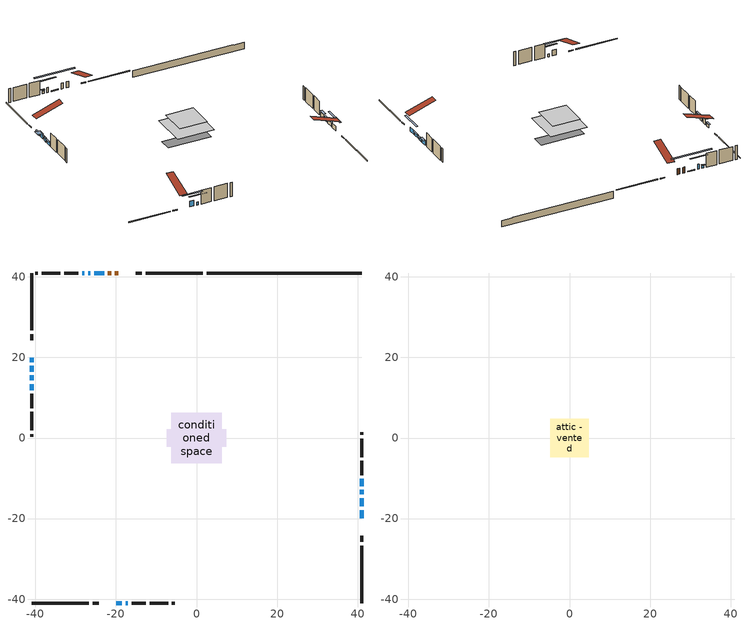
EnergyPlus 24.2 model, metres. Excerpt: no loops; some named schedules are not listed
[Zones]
conditioned space
 floor outside (Floor1 construction): -0.85,-0.85 -0.85,0.85 0.85,0.85 0.85,-0.85 z0.76
 floor outside (Floor2 construction): -1.48,-1.48 -1.48,1.48 1.48,1.48 1.48,-1.48 z0.76
 floor adiabatic (AdiabaticFloorConstruction): -6.32,-6.32 -6.32,6.32 6.32,6.32 6.32,-6.32 z3.2
 floor foundation (Slab1 construction): -7.42,-2.18 -7.42,2.18 7.42,2.18 7.42,-2.18 z-1.68
 wall outside (RimJoist1 construction): 1.61,40.94 -12.65,40.94 / -40.94,-40.94 -26.68,-40.94 / -40.94,40.94 -40.94,26.68 / 40.94,-40.94 40.94,-26.68 z0.76:1.06
 wall outside (RimJoist2 construction): -13.58,40.94 -15.08,40.94 / -25.75,-40.94 -24.26,-40.94 / -40.94,25.75 -40.94,24.26 / 40.94,-25.75 40.94,-24.26 z0.76:1.06
 wall outside (AdiabaticWallConstruction 1): -19.37,40.94 -20.28,40.94 / -21.21,40.94 -22.02,40.94 z0.76:2.79
 wall outside (AdiabaticWallConstruction): 40.94,-19.97 40.94,-17.91 / 40.94,-11.92 40.94,-10.17 z0.76:2.21; 40.94,-16.98 40.94,-14.92 / -40.94,13.37 -40.94,11.9 z0.76:1.9; 40.94,-14 40.94,-12.85 / -40.94,19.97 -40.94,18.82 / -17.59,-40.94 -17.03,-40.94 / -27.85,40.94 -28.41,40.94 z0.76:1.73; -22.94,40.94 -25.44,40.94 z0.76:1.09; -26.36,40.94 -26.92,40.94 / -40.94,17.9 -40.94,16.45 z0.76:2.51; -19.97,-40.94 -18.52,-40.94 z0.76:2.74; -40.94,15.52 -40.94,14.3 z0.76:2.13
 wall outside (Wall1 construction): -29.34,40.94 -32.88,40.94 / -16.1,-40.94 -12.56,-40.94 / -40.94,10.97 -40.94,7.43 / 40.94,-9.24 40.94,-5.7 z0.76:5.64
 wall outside (Wall2 construction): -33.81,40.94 -38.41,40.94 / -11.63,-40.94 -7.03,-40.94 / -40.94,6.5 -40.94,1.9 / 40.94,-4.77 40.94,-0.17 z0.76:5.64
 wall outside (Wall3 construction): -39.34,40.94 -40.02,40.94 / -6.1,-40.94 -5.42,-40.94 / -40.94,0.97 -40.94,0.29 / 40.94,0.76 40.94,1.44 z0.76:5.64
 wall foundation (FoundationWall1 construction): 2.54,40.94,-1.68 2.54,40.94,0.76 37.1,40.94,0.76 37.1,40.94,0.55 40.94,40.94,0.55 40.94,40.94,-1.68
 window (WindowConstruction): 40.94,-19.97 40.94,-17.91 z0.76:2.21
 window (WindowConstruction 9): 40.94,-16.98 40.94,-14.92 z0.76:1.9
 window (WindowConstruction 10): 40.94,-13.99 40.94,-12.85 z0.76:1.73
 window (WindowConstruction 11): -40.94,19.97 -40.94,18.82 z0.76:1.73
 window (WindowConstruction 12): -22.94,40.94 -25.43,40.94 z0.76:1.09
 window (WindowConstruction 1): -26.36,40.94 -26.92,40.94 z0.76:2.51
 window (WindowConstruction 2): -19.97,-40.94 -18.52,-40.94 z0.76:2.74
 window (WindowConstruction 3): -40.94,17.89 -40.94,16.45 z0.76:2.51
 window (WindowConstruction 4): 40.94,-11.92 40.94,-10.17 z0.76:2.21
 window (WindowConstruction 5): -17.59,-40.94 -17.03,-40.94 z0.76:1.73
 window (WindowConstruction 6): -27.85,40.94 -28.41,40.94 z0.76:1.73
 window (WindowConstruction 7): -40.94,15.52 -40.94,14.3 z0.76:2.13
 window (WindowConstruction 8): -40.94,13.37 -40.94,11.9 z0.76:1.9
 door (Door): -19.37,40.94 -20.28,40.94 z0.76:2.79
 door (Door 1): -21.21,40.94 -22.02,40.94 z0.76:2.79
 ceiling adiabatic (AdiabaticFloorConstruction): 6.32,-6.32 6.32,6.32 -6.32,6.32 -6.32,-6.32 z3.2
attic - vented
 floor to conditioned space (Floor3 construction Reversed): -4.74,-4.74 -4.74,4.74 4.74,4.74 4.74,-4.74 z5.64
 roof outside (Roof1 construction): -18.44,40.94,5.64 -18.44,31.71,8.71 -16.01,31.71,8.71 -16.01,40.94,5.64; -20.9,-40.94,5.64 -20.9,-31.71,8.71 -23.33,-31.71,8.71 -23.33,-40.94,5.64; -40.94,20.9,5.64 -31.71,20.9,8.71 -31.71,23.33,8.71 -40.94,23.33,5.64; 40.94,-20.9,5.64 31.71,-20.9,8.71 31.71,-23.33,8.71 40.94,-23.33,5.64
shading: 40.94,-15.17 40.94,-22.71 41.41,-22.71 41.41,-15.17 z4.95; 40.94,-14.62 40.94,-17.28 41.41,-17.28 41.41,-14.62 z2.2; 40.94,-12.55 40.94,-14.29 41.41,-14.29 41.41,-12.55 z2.02; -40.94,18.52 -40.94,20.27 -41.41,20.27 -41.41,18.52 z2.02; -31.23,40.94 -17.15,40.94 -17.15,41.41 -31.23,41.41 z6.88; -29.66,40.94 -23.62,40.94 -23.62,41.41 -29.66,41.41 z5.25; -15.78,-40.94 -22.71,-40.94 -22.71,-41.41 -15.78,-41.41 z5.48; -40.94,16.15 -40.94,18.19 -42.77,18.19 -42.77,16.15 z2.81; 40.94,-9.87 40.94,-12.22 41.55,-12.22 41.55,-9.87 z2.51; -14.29,-40.94 -20.33,-40.94 -20.33,-41.41 -14.29,-41.41 z4.47; -28.71,40.94 -27.55,40.94 -27.55,41.41 -28.71,41.41 z2.02; -40.94,14 -40.94,15.82 -41.41,15.82 -41.41,14 z2.43; -40.94,11.6 -40.94,13.67 -41.41,13.67 -41.41,11.6 z2.2
[Building]
Building 1: Terrain=Suburbs
[Site:Location]
Calgary Intl AP_AB: Latitude {deg}=51.11; Longitude {deg}=-114.02; Time Zone {hr}=-7; Elevation {m}=1084; Keep Site Location Information=Yes
[Site:GroundTemperature:Shallow]
0.326196, -1.55603, -1.70677, -0.813554, 2.7722, 6.34125, 9.43543, 11.3955, 11.562, 9.96783, 6.95256, 3.49299
[Site:WaterMainsTemperature]
Calculation Method=Schedule; Temperature Schedule=mains temperature schedule
[Material] Roughness=Rough; Thermal Absorptance=0.9
Name | Thickness {m} | Conductivity {W/m-K} | Density {kg/m3} | Specific Heat {J/kg-K} | Solar Absorptance | Visible Absorptance
asphalt or fiberglass shingles | 0.00635 | 0.162714 | 1121.4 | 1465.45 | 0.4 | 0.4
ceiling loosefill ins | 0.169333 | 0.0480833 | 16.02 | 1046.75 | 0.7 | 0.7
ceiling stud and cavity | 0.1397 | 0.0974658 | 65.682 | 1177.47 | 0.7 | 0.7
concrete 4.0 in. | 0.1016 | 1.803125 | 2242.8 | 837.4 | 0.7 | 0.7
concrete 8.0 in. | 0.2032 | 1.803125 | 2242.8 | 837.4 | 0.7 | 0.7
door material | 0.04445 | 0.0451087 | 512.64 | 1214.23 | 0.7 | 0.7
exterior vertical ins | 0.0530839 | 0.029427 | 32.04 | 1214.23 | 0.7 | 0.7
floor covering | 0.0127 | 0.0433444 | 54.468 | 1339.84 | 0.6 | 0.6
floor rigid ins | 0.103632 | 0.029427 | 32.04 | 1214.23 | 0.7 | 0.7
floor rigid ins 1; wall rigid ins 1 | 0.512978 | 0.029427 | 32.04 | 1214.23 | 0.7 | 0.7
floor stud and cavity | 0.1397 | 0.12109 | 92.3553 | 1139.71 | 0.7 | 0.7
floor stud and cavity 1 | 0.1397 | 0.123541 | 92.3553 | 1139.71 | 0.7 | 0.7
floor stud and cavity 2 | 0.1397 | 1.75129 | 37.0049 | 1207.88 | 0.7 | 0.7
furniture material conditioned space 1 | 0.1524 | 0.115458 | 640.8 | 1214.23 | 0.6 | 0.6
gypsum board | 0.0127 | 0.160291 | 801 | 837.4 | 0.6 | 0.6
gypsum board 1 | 0.0127 | 0.160291 | 801 | 837.4 | 0.7 | 0.7
osb sheathing 0.5 in. | 0.0127 | 0.115458 | 512.64 | 1214.23 | 0.7 | 0.7
osb sheathing 0.75 in. | 0.01905 | 0.115458 | 512.64 | 1214.23 | 0.7 | 0.7
osb sheathing 2.0 in. | 0.0508 | 0.115458 | 512.64 | 1214.23 | 0.7 | 0.7
rim joist rigid ins; wall rigid ins | 0.051816 | 0.029427 | 32.04 | 1214.23 | 0.7 | 0.7
rim joist stud and cavity | 0.0508 | 0.0497774 | 125.044 | 1163.47 | 0.6 | 0.6
rim joist stud and cavity 1 | 0.0508 | 0.0515565 | 125.044 | 1163.47 | 0.6 | 0.6
slab rigid ins | 0.000517642 | 0.029427 | 32.04 | 1214.23 | 0.7 | 0.7
wall stud and cavity | 0.1397 | 0.175529 | 139.0536 | 1170.24 | 0.7 | 0.7
wall stud and cavity 1 | 0.1397 | 0.174372 | 139.0536 | 1170.24 | 0.7 | 0.7
wall stud and cavity 2 | 0.1397 | 0.258437 | 139.0536 | 1170.24 | 0.7 | 0.7
wall stud and cavity 3 | 0.0889 | 0.380278 | 52.3479 | 1209.89 | 0.7 | 0.7
wall stud and cavity 4 | 0.0889 | 0.391764 | 83.0341 | 1211.67 | 0.7 | 0.7
wood siding | 0.0254 | 0.102417 | 544.68 | 1172.36 | 0.4 | 0.4
wood siding 1; wood siding 2; wood siding 3 | 0.0254 | 0.102417 | 544.68 | 1172.36 | 0.7 | 0.7
[WindowMaterial:SimpleGlazingSystem]
Name | U-Factor {W/m2-K} | Solar Heat Gain Coefficient
WindowMaterial | 1.79538 | 0.43
WindowMaterial 1 | 2.134928 | 0.35
WindowMaterial 10 | 6.02379 | 0.58
WindowMaterial 2 | 1.896452 | 0.41
WindowMaterial 3 | 1.71135 | 0.45
WindowMaterial 4 | 1.81923 | 0.42
WindowMaterial 5 | 2.222937 | 0.33
WindowMaterial 6 | 1.7704 | 0.44
WindowMaterial 7 | 1.90043 | 0.4
WindowMaterial 8 | 1.84989 | 0.41
WindowMaterial 9 | 1.99411 | 0.38
[Construction]
AdiabaticFloorConstruction: floor stud and cavity 2, floor rigid ins 1, osb sheathing 0.75 in., floor covering
AdiabaticWallConstruction: wood siding 2, wall rigid ins 1, wall stud and cavity 3, gypsum board
AdiabaticWallConstruction 1: wood siding 3, wall rigid ins 1, wall stud and cavity 3, gypsum board
Door; Door 1: door material
Floor1 construction: floor stud and cavity, floor rigid ins, osb sheathing 0.75 in., floor covering
Floor2 construction: floor stud and cavity 1, floor rigid ins, osb sheathing 0.75 in., floor covering
Floor3 construction Reversed: gypsum board, ceiling stud and cavity, ceiling loosefill ins
FoundationWall1 construction: concrete 8.0 in., gypsum board 1
furniture construction conditioned space 1: furniture material conditioned space 1
PartitionWallConstruction: gypsum board, wall stud and cavity 4, gypsum board
RimJoist1 construction: wood siding 1, rim joist rigid ins, osb sheathing 2.0 in., rim joist stud and cavity
RimJoist2 construction: wood siding 1, rim joist rigid ins, osb sheathing 2.0 in., rim joist stud and cavity 1
Roof1 construction: asphalt or fiberglass shingles
Slab1 construction: slab rigid ins, concrete 4.0 in.
Wall1 construction: wood siding, wall rigid ins, osb sheathing 0.5 in., wall stud and cavity, gypsum board
Wall2 construction: wood siding, wall rigid ins, osb sheathing 0.5 in., wall stud and cavity 1, gypsum board
Wall3 construction: wood siding, wall rigid ins, osb sheathing 0.5 in., wall stud and cavity 2, gypsum board
WindowConstruction: WindowMaterial
WindowConstruction 1: WindowMaterial 1
WindowConstruction 10; WindowConstruction 11: WindowMaterial 9
WindowConstruction 12: WindowMaterial 10
WindowConstruction 2: WindowMaterial 2
WindowConstruction 3: WindowMaterial 3
WindowConstruction 4: WindowMaterial 4
WindowConstruction 5; WindowConstruction 6: WindowMaterial 5
WindowConstruction 7: WindowMaterial 6
WindowConstruction 8: WindowMaterial 7
WindowConstruction 9: WindowMaterial 8
[Zone] Multiplier=1; Part of Total Floor Area=Yes
Name | Volume {m3}
attic - vented | 44.8801
conditioned space | 588.9
[Space]
Name | Zone | Volume {m3}
attic - vented 1 | attic - vented | 44.8801
conditioned space 1 | conditioned space | 588.9
[ZoneInfiltration:EffectiveLeakageArea]
infil attic - vented 1: Zone or Space=attic - vented 1; Schedule=Always On Discrete; Effective Air Leakage Area {cm2}=3080.23; Stack Coefficient=0.000213992; Wind Coefficient=9.88369e-06
[ZoneMixing]
whole house fan mix: Zone or Space=attic - vented; Schedule=Always On Continuous; Design Flow Rate Calculation Method=Flow/Zone; Design Flow Rate {m3/s}=0; Source Zone or Space=conditioned space
[SurfaceProperty:ExposedFoundationPerimeter]
Slab1: Exposed Perimeter Calculation Method=TotalExposedPerimeter; Total Exposed Perimeter {m}=38.405
[InternalMass] Zone or ZoneList=conditioned space; Space or SpaceList=conditioned space 1
Name | Construction | Surface Area {m2}
furniture mass conditioned space 1 | furniture construction conditioned space 1 | 94.3882
partition wall mass | PartitionWallConstruction | 235.97
[Lights]
interior lighting: Zone or ZoneList or Space or SpaceList=conditioned space 1; Schedule=interior lighting schedule; Design Level Calculation Method=LightingLevel; Lighting Level {W}=343.2; Return Air Fraction=0; Fraction Radiant=0.6; Fraction Visible=0.2; Fraction Replaceable=1
[People]
occupants: Zone or ZoneList or Space or SpaceList=conditioned space 1; Number of People Schedule=occupants schedule; Number of People Calculation Method=People; Number of People=3; Fraction Radiant=0.314171; Sensible Heat Fraction=0.56303; Activity Level Schedule=occupants activity schedule; Carbon Dioxide Generation Rate {m3/s-W}=0; Enable ASHRAE 55 Comfort Warnings=No; Mean Radiant Temperature Calculation Type=EnclosureAveraged
[ElectricEquipment] Zone or ZoneList or Space or SpaceList=conditioned space 1; Design Level Calculation Method=EquipmentLevel
Name | Schedule | Design Level {W} | Fraction Latent | Fraction Radiant | Fraction Lost
clothes dryer | clothes dryer schedule | 140.772 | 0.015 | 0.081 | 0.85
clothes washer | clothes washer schedule | 32.1985 | 0.03 | 0.162 | 0.7
cooking range | cooking range schedule | 215.147 | 0.08 | 0.432 | 0.2
dishwasher | dishwasher schedule | 66.8632 | 0.3 | 0.18 | 0.4
fridge | fridge schedule | 72.9452 | 0 | 0.6 | 0
mech vent house fan | mech vent house fan schedule | 0 | 0 | 0 | 1
mech vent house fan cfis | mech vent house fan cfis schedule | 0 | 0 | 0 | 0
misc plug loads | misc plug loads schedule | 494.7 | 0.045 | 0.513 | 0.1
whole house fan | Always On Discrete | 0 | 0 | 0 | 1
[OtherEquipment] Zone or ZoneList or Space or SpaceList=conditioned space 1; Design Level Calculation Method=EquipmentLevel
Name | Fuel Type | Schedule | Design Level {W} | Fraction Latent | Fraction Radiant | Fraction Lost
clothes dryer 1 | Electricity | clothes dryer schedule | 0 | 0.015 | 0.081 | 0.85
cooking range 1 | Electricity | cooking range schedule | 0 | 0.08 | 0.432 | 0.2
general water use latent | None | general water use schedule | 62.594 | 1 | 0 | 0
general water use sensible | None | general water use schedule | -61.6891 | 0 | 0.6 | 0
mech vent house fan latent load | None | Always On Discrete | 0 | 1 | 0 | 0
mech vent house fan sensible load | None | Always On Discrete | 0 | 0 | 0 | 0
water heater energy adjustment1 | NaturalGas | Always On Discrete | 0.01 | 0 | 0 | 1
[ZoneInfiltration:DesignFlowRate] Zone or ZoneList or Space or SpaceList=conditioned space 1; Schedule=Always On Discrete; Design Flow Rate Calculation Method=Flow/Zone; Design Flow Rate {m3/s}=0
infil flow; natural vent flow; whole house fan flow
[Foundation:Kiva]
Foundation Kiva 1: Initial Indoor Air Temperature {C}=18; Wall Height Above Grade {m}=0.759988; Wall Depth Below Slab {m}=0.2032; Custom Block Material Name 1=exterior vertical ins; Custom Block Depth 1 {m}=2.43998; Custom Block X Position 1 {m}=0.2159; Custom Block Z Position 1 {m}=0
[Foundation:Kiva:Settings]
Soil Conductivity {W/m-K}=0.849921; Soil Density {kg/m3}=1842.3; Soil Specific Heat {J/kg-K}=418.7; Ground Solar Absorptivity=0.9; Ground Thermal Absorptivity=0.9; Ground Surface Roughness {m}=0.03; Far-Field Width {m}=40; Deep-Ground Boundary Condition=ZeroFlux; Deep-Ground Depth {m}=40; Minimum Cell Dimension {m}=0.2; Maximum Cell Growth Coefficient=3; Simulation Timestep=Timestep
[Exterior:Lights]
exterior lighting: Schedule=exterior lighting schedule; Design Level {W}=75.6
[Schedule:Constant]
Name | Hourly Value
Always On Continuous; mech vent house fan schedule; mech vent house fan cfis schedule; Always On Discrete | 1
occupants activity schedule | 117.228
fridge schedule | 0
[Schedule:Week:Daily]
interior lighting schedule Week Rule - Jan1-Jan27: interior lighting schedule day, interior lighting schedule day, interior lighting schedule day, interior lighting schedule day, interior lighting schedule day, interior lighting schedule day, interior lighting schedule day, interior lighting schedule default day, interior lighting schedule default day, interior lighting schedule default day, interior lighting schedule default day, interior lighting schedule default day
interior lighting schedule Week Rule - Jan28-Feb3: interior lighting schedule day, interior lighting schedule day, interior lighting schedule day, interior lighting schedule day, interior lighting schedule day 1, interior lighting schedule day 1, interior lighting schedule day 1, interior lighting schedule default day, interior lighting schedule default day, interior lighting schedule default day, interior lighting schedule default day, interior lighting schedule default day
interior lighting schedule Week Rule - Feb4-Feb24: interior lighting schedule day 1, interior lighting schedule day 1, interior lighting schedule day 1, interior lighting schedule day 1, interior lighting schedule day 1, interior lighting schedule day 1, interior lighting schedule day 1, interior lighting schedule default day, interior lighting schedule default day, interior lighting schedule default day, interior lighting schedule default day, interior lighting schedule default day
interior lighting schedule Week Rule - Feb25-Mar3: interior lighting schedule day 1, interior lighting schedule day 1, interior lighting schedule day 1, interior lighting schedule day 1, interior lighting schedule day 2, interior lighting schedule day 2, interior lighting schedule day 2, interior lighting schedule default day, interior lighting schedule default day, interior lighting schedule default day, interior lighting schedule default day, interior lighting schedule default day
interior lighting schedule Week Rule - Mar4-Mar31: interior lighting schedule day 2, interior lighting schedule day 2, interior lighting schedule day 2, interior lighting schedule day 2, interior lighting schedule day 2, interior lighting schedule day 2, interior lighting schedule day 2, interior lighting schedule default day, interior lighting schedule default day, interior lighting schedule default day, interior lighting schedule default day, interior lighting schedule default day
interior lighting schedule Week Rule - Apr1-Apr28: interior lighting schedule day 3, interior lighting schedule day 3, interior lighting schedule day 3, interior lighting schedule day 3, interior lighting schedule day 3, interior lighting schedule day 3, interior lighting schedule day 3, interior lighting schedule default day, interior lighting schedule default day, interior lighting schedule default day, interior lighting schedule default day, interior lighting schedule default day
interior lighting schedule Week Rule - Apr29-May5: interior lighting schedule day 3, interior lighting schedule day 3, interior lighting schedule day 4, interior lighting schedule day 4, interior lighting schedule day 4, interior lighting schedule day 4, interior lighting schedule day 4, interior lighting schedule default day, interior lighting schedule default day, interior lighting schedule default day, interior lighting schedule default day, interior lighting schedule default day
interior lighting schedule Week Rule - May6-May26: interior lighting schedule day 4, interior lighting schedule day 4, interior lighting schedule day 4, interior lighting schedule day 4, interior lighting schedule day 4, interior lighting schedule day 4, interior lighting schedule day 4, interior lighting schedule default day, interior lighting schedule default day, interior lighting schedule default day, interior lighting schedule default day, interior lighting schedule default day
interior lighting schedule Week Rule - May27-Jun2: interior lighting schedule day 4, interior lighting schedule day 4, interior lighting schedule day 4, interior lighting schedule day 4, interior lighting schedule day 4, interior lighting schedule day 5, interior lighting schedule day 5, interior lighting schedule default day, interior lighting schedule default day, interior lighting schedule default day, interior lighting schedule default day, interior lighting schedule default day
interior lighting schedule Week Rule - Jun3-Jun30: interior lighting schedule day 5, interior lighting schedule day 5, interior lighting schedule day 5, interior lighting schedule day 5, interior lighting schedule day 5, interior lighting schedule day 5, interior lighting schedule day 5, interior lighting schedule default day, interior lighting schedule default day, interior lighting schedule default day, interior lighting schedule default day, interior lighting schedule default day
interior lighting schedule Week Rule - Jul1-Jul28: interior lighting schedule day 6, interior lighting schedule day 6, interior lighting schedule day 6, interior lighting schedule day 6, interior lighting schedule day 6, interior lighting schedule day 6, interior lighting schedule day 6, interior lighting schedule default day, interior lighting schedule default day, interior lighting schedule default day, interior lighting schedule default day, interior lighting schedule default day
interior lighting schedule Week Rule - Jul29-Aug4: interior lighting schedule day 6, interior lighting schedule day 6, interior lighting schedule day 6, interior lighting schedule day 7, interior lighting schedule day 7, interior lighting schedule day 7, interior lighting schedule day 7, interior lighting schedule default day, interior lighting schedule default day, interior lighting schedule default day, interior lighting schedule default day, interior lighting schedule default day
interior lighting schedule Week Rule - Aug5-Aug25: interior lighting schedule day 7, interior lighting schedule day 7, interior lighting schedule day 7, interior lighting schedule day 7, interior lighting schedule day 7, interior lighting schedule day 7, interior lighting schedule day 7, interior lighting schedule default day, interior lighting schedule default day, interior lighting schedule default day, interior lighting schedule default day, interior lighting schedule default day
interior lighting schedule Week Rule - Aug26-Sep1: interior lighting schedule day 7, interior lighting schedule day 7, interior lighting schedule day 7, interior lighting schedule day 7, interior lighting schedule day 7, interior lighting schedule day 7, interior lighting schedule day 8, interior lighting schedule default day, interior lighting schedule default day, interior lighting schedule default day, interior lighting schedule default day, interior lighting schedule default day
interior lighting schedule Week Rule - Sep2-Sep29: interior lighting schedule day 8, interior lighting schedule day 8, interior lighting schedule day 8, interior lighting schedule day 8, interior lighting schedule day 8, interior lighting schedule day 8, interior lighting schedule day 8, interior lighting schedule default day, interior lighting schedule default day, interior lighting schedule default day, interior lighting schedule default day, interior lighting schedule default day
interior lighting schedule Week Rule - Sep30-Oct6: interior lighting schedule day 8, interior lighting schedule day 9, interior lighting schedule day 9, interior lighting schedule day 9, interior lighting schedule day 9, interior lighting schedule day 9, interior lighting schedule day 9, interior lighting schedule default day, interior lighting schedule default day, interior lighting schedule default day, interior lighting schedule default day, interior lighting schedule default day
interior lighting schedule Week Rule - Oct7-Oct27: interior lighting schedule day 9, interior lighting schedule day 9, interior lighting schedule day 9, interior lighting schedule day 9, interior lighting schedule day 9, interior lighting schedule day 9, interior lighting schedule day 9, interior lighting schedule default day, interior lighting schedule default day, interior lighting schedule default day, interior lighting schedule default day, interior lighting schedule default day
interior lighting schedule Week Rule - Oct28-Nov3: interior lighting schedule day 9, interior lighting schedule day 9, interior lighting schedule day 9, interior lighting schedule day 9, interior lighting schedule day 10, interior lighting schedule day 10, interior lighting schedule day 10, interior lighting schedule default day, interior lighting schedule default day, interior lighting schedule default day, interior lighting schedule default day, interior lighting schedule default day
interior lighting schedule Week Rule - Nov4-Nov24: interior lighting schedule day 10, interior lighting schedule day 10, interior lighting schedule day 10, interior lighting schedule day 10, interior lighting schedule day 10, interior lighting schedule day 10, interior lighting schedule day 10, interior lighting schedule default day, interior lighting schedule default day, interior lighting schedule default day, interior lighting schedule default day, interior lighting schedule default day
interior lighting schedule Week Rule - Nov25-Dec1: interior lighting schedule day 10, interior lighting schedule day 10, interior lighting schedule day 10, interior lighting schedule day 10, interior lighting schedule day 10, interior lighting schedule day 10, interior lighting schedule day 11, interior lighting schedule default day, interior lighting schedule default day, interior lighting schedule default day, interior lighting schedule default day, interior lighting schedule default day
interior lighting schedule Week Rule - Dec2-Dec31: interior lighting schedule day 11, interior lighting schedule day 11, interior lighting schedule day 11, interior lighting schedule day 11, interior lighting schedule day 11, interior lighting schedule day 11, interior lighting schedule day 11, interior lighting schedule default day, interior lighting schedule default day, interior lighting schedule default day, interior lighting schedule default day, interior lighting schedule default day
occupants schedule Week Rule - Jan1-Dec31: occupants schedule day, occupants schedule day, occupants schedule day, occupants schedule day, occupants schedule day, occupants schedule day, occupants schedule day, occupants schedule default day, occupants schedule default day, occupants schedule default day, occupants schedule default day, occupants schedule default day
clothes dryer schedule Week Rule - Jan1-Dec31: clothes dryer schedule day, clothes dryer schedule day, clothes dryer schedule day, clothes dryer schedule day, clothes dryer schedule day, clothes dryer schedule day, clothes dryer schedule day, clothes dryer schedule default day, clothes dryer schedule default day, clothes dryer schedule default day, clothes dryer schedule default day, clothes dryer schedule default day
clothes washer schedule Week Rule - Jan1-Dec31: clothes washer schedule day, clothes washer schedule day, clothes washer schedule day, clothes washer schedule day, clothes washer schedule day, clothes washer schedule day, clothes washer schedule day, clothes washer schedule default day, clothes washer schedule default day, clothes washer schedule default day, clothes washer schedule default day, clothes washer schedule default day
cooking range schedule Week Rule - Jan1-Dec31: cooking range schedule day, cooking range schedule day, cooking range schedule day, cooking range schedule day, cooking range schedule day, cooking range schedule day, cooking range schedule day, cooking range schedule default day, cooking range schedule default day, cooking range schedule default day, cooking range schedule default day, cooking range schedule default day
dishwasher schedule Week Rule - Jan1-Dec31: dishwasher schedule day, dishwasher schedule day, dishwasher schedule day, dishwasher schedule day, dishwasher schedule day, dishwasher schedule day, dishwasher schedule day, dishwasher schedule default day, dishwasher schedule default day, dishwasher schedule default day, dishwasher schedule default day, dishwasher schedule default day
misc plug loads schedule Week Rule - Jan1-Dec31: misc plug loads schedule day, misc plug loads schedule day, misc plug loads schedule day, misc plug loads schedule day, misc plug loads schedule day, misc plug loads schedule day, misc plug loads schedule day, misc plug loads schedule default day, misc plug loads schedule default day, misc plug loads schedule default day, misc plug loads schedule default day, misc plug loads schedule default day
general water use schedule Week Rule - Jan1-Dec31: general water use schedule day, general water use schedule day, general water use schedule day, general water use schedule day, general water use schedule day, general water use schedule day, general water use schedule day, general water use schedule default day, general water use schedule default day, general water use schedule default day, general water use schedule default day, general water use schedule default day
exterior lighting schedule Week Rule - Jan1-Jan27: exterior lighting schedule day, exterior lighting schedule day, exterior lighting schedule day, exterior lighting schedule day, exterior lighting schedule day, exterior lighting schedule day, exterior lighting schedule day, exterior lighting schedule default day, exterior lighting schedule default day, exterior lighting schedule default day, exterior lighting schedule default day, exterior lighting schedule default day
exterior lighting schedule Week Rule - Jan28-Feb3: exterior lighting schedule day, exterior lighting schedule day, exterior lighting schedule day, exterior lighting schedule day, exterior lighting schedule day 1, exterior lighting schedule day 1, exterior lighting schedule day 1, exterior lighting schedule default day, exterior lighting schedule default day, exterior lighting schedule default day, exterior lighting schedule default day, exterior lighting schedule default day
exterior lighting schedule Week Rule - Feb4-Feb24: exterior lighting schedule day 1, exterior lighting schedule day 1, exterior lighting schedule day 1, exterior lighting schedule day 1, exterior lighting schedule day 1, exterior lighting schedule day 1, exterior lighting schedule day 1, exterior lighting schedule default day, exterior lighting schedule default day, exterior lighting schedule default day, exterior lighting schedule default day, exterior lighting schedule default day
exterior lighting schedule Week Rule - Feb25-Mar3: exterior lighting schedule day 1, exterior lighting schedule day 1, exterior lighting schedule day 1, exterior lighting schedule day 1, exterior lighting schedule day 2, exterior lighting schedule day 2, exterior lighting schedule day 2, exterior lighting schedule default day, exterior lighting schedule default day, exterior lighting schedule default day, exterior lighting schedule default day, exterior lighting schedule default day
exterior lighting schedule Week Rule - Mar4-Mar31: exterior lighting schedule day 2, exterior lighting schedule day 2, exterior lighting schedule day 2, exterior lighting schedule day 2, exterior lighting schedule day 2, exterior lighting schedule day 2, exterior lighting schedule day 2, exterior lighting schedule default day, exterior lighting schedule default day, exterior lighting schedule default day, exterior lighting schedule default day, exterior lighting schedule default day
exterior lighting schedule Week Rule - Apr1-Apr28: exterior lighting schedule day 3, exterior lighting schedule day 3, exterior lighting schedule day 3, exterior lighting schedule day 3, exterior lighting schedule day 3, exterior lighting schedule day 3, exterior lighting schedule day 3, exterior lighting schedule default day, exterior lighting schedule default day, exterior lighting schedule default day, exterior lighting schedule default day, exterior lighting schedule default day
exterior lighting schedule Week Rule - Apr29-May5: exterior lighting schedule day 3, exterior lighting schedule day 3, exterior lighting schedule day 4, exterior lighting schedule day 4, exterior lighting schedule day 4, exterior lighting schedule day 4, exterior lighting schedule day 4, exterior lighting schedule default day, exterior lighting schedule default day, exterior lighting schedule default day, exterior lighting schedule default day, exterior lighting schedule default day
exterior lighting schedule Week Rule - May6-May26: exterior lighting schedule day 4, exterior lighting schedule day 4, exterior lighting schedule day 4, exterior lighting schedule day 4, exterior lighting schedule day 4, exterior lighting schedule day 4, exterior lighting schedule day 4, exterior lighting schedule default day, exterior lighting schedule default day, exterior lighting schedule default day, exterior lighting schedule default day, exterior lighting schedule default day
exterior lighting schedule Week Rule - May27-Jun2: exterior lighting schedule day 4, exterior lighting schedule day 4, exterior lighting schedule day 4, exterior lighting schedule day 4, exterior lighting schedule day 4, exterior lighting schedule day 5, exterior lighting schedule day 5, exterior lighting schedule default day, exterior lighting schedule default day, exterior lighting schedule default day, exterior lighting schedule default day, exterior lighting schedule default day
exterior lighting schedule Week Rule - Jun3-Jun30: exterior lighting schedule day 5, exterior lighting schedule day 5, exterior lighting schedule day 5, exterior lighting schedule day 5, exterior lighting schedule day 5, exterior lighting schedule day 5, exterior lighting schedule day 5, exterior lighting schedule default day, exterior lighting schedule default day, exterior lighting schedule default day, exterior lighting schedule default day, exterior lighting schedule default day
exterior lighting schedule Week Rule - Jul1-Jul28: exterior lighting schedule day 6, exterior lighting schedule day 6, exterior lighting schedule day 6, exterior lighting schedule day 6, exterior lighting schedule day 6, exterior lighting schedule day 6, exterior lighting schedule day 6, exterior lighting schedule default day, exterior lighting schedule default day, exterior lighting schedule default day, exterior lighting schedule default day, exterior lighting schedule default day
exterior lighting schedule Week Rule - Jul29-Aug4: exterior lighting schedule day 6, exterior lighting schedule day 6, exterior lighting schedule day 6, exterior lighting schedule day 7, exterior lighting schedule day 7, exterior lighting schedule day 7, exterior lighting schedule day 7, exterior lighting schedule default day, exterior lighting schedule default day, exterior lighting schedule default day, exterior lighting schedule default day, exterior lighting schedule default day
exterior lighting schedule Week Rule - Aug5-Aug25: exterior lighting schedule day 7, exterior lighting schedule day 7, exterior lighting schedule day 7, exterior lighting schedule day 7, exterior lighting schedule day 7, exterior lighting schedule day 7, exterior lighting schedule day 7, exterior lighting schedule default day, exterior lighting schedule default day, exterior lighting schedule default day, exterior lighting schedule default day, exterior lighting schedule default day
exterior lighting schedule Week Rule - Aug26-Sep1: exterior lighting schedule day 7, exterior lighting schedule day 7, exterior lighting schedule day 7, exterior lighting schedule day 7, exterior lighting schedule day 7, exterior lighting schedule day 7, exterior lighting schedule day 8, exterior lighting schedule default day, exterior lighting schedule default day, exterior lighting schedule default day, exterior lighting schedule default day, exterior lighting schedule default day
exterior lighting schedule Week Rule - Sep2-Sep29: exterior lighting schedule day 8, exterior lighting schedule day 8, exterior lighting schedule day 8, exterior lighting schedule day 8, exterior lighting schedule day 8, exterior lighting schedule day 8, exterior lighting schedule day 8, exterior lighting schedule default day, exterior lighting schedule default day, exterior lighting schedule default day, exterior lighting schedule default day, exterior lighting schedule default day
exterior lighting schedule Week Rule - Sep30-Oct6: exterior lighting schedule day 8, exterior lighting schedule day 9, exterior lighting schedule day 9, exterior lighting schedule day 9, exterior lighting schedule day 9, exterior lighting schedule day 9, exterior lighting schedule day 9, exterior lighting schedule default day, exterior lighting schedule default day, exterior lighting schedule default day, exterior lighting schedule default day, exterior lighting schedule default day
exterior lighting schedule Week Rule - Oct7-Oct27: exterior lighting schedule day 9, exterior lighting schedule day 9, exterior lighting schedule day 9, exterior lighting schedule day 9, exterior lighting schedule day 9, exterior lighting schedule day 9, exterior lighting schedule day 9, exterior lighting schedule default day, exterior lighting schedule default day, exterior lighting schedule default day, exterior lighting schedule default day, exterior lighting schedule default day
[Schedule:Year]
interior lighting schedule: interior lighting schedule Week Rule - Jan1-Jan27, 1, 1, 1, 27, interior lighting schedule Week Rule - Jan28-Feb3, 1, 28, 2, 3, interior lighting schedule Week Rule - Feb4-Feb24, 2, 4, 2, 24, interior lighting schedule Week Rule - Feb25-Mar3, 2, 25, 3, 3, interior lighting schedule Week Rule - Mar4-Mar31, 3, 4, 3, 31, interior lighting schedule Week Rule - Apr1-Apr28, 4, 1, 4, 28, interior lighting schedule Week Rule - Apr29-May5, 4, 29, 5, 5, interior lighting schedule Week Rule - May6-May26, 5, 6, 5, 26, interior lighting schedule Week Rule - May27-Jun2, 5, 27, 6, 2, interior lighting schedule Week Rule - Jun3-Jun30, 6, 3, 6, 30, interior lighting schedule Week Rule - Jul1-Jul28, 7, 1, 7, 28, interior lighting schedule Week Rule - Jul29-Aug4, 7, 29, 8, 4, interior lighting schedule Week Rule - Aug5-Aug25, 8, 5, 8, 25, interior lighting schedule Week Rule - Aug26-Sep1, 8, 26, 9, 1, interior lighting schedule Week Rule - Sep2-Sep29, 9, 2, 9, 29, interior lighting schedule Week Rule - Sep30-Oct6, 9, 30, 10, 6, interior lighting schedule Week Rule - Oct7-Oct27, 10, 7, 10, 27, interior lighting schedule Week Rule - Oct28-Nov3, 10, 28, 11, 3, interior lighting schedule Week Rule - Nov4-Nov24, 11, 4, 11, 24, interior lighting schedule Week Rule - Nov25-Dec1, 11, 25, 12, 1, interior lighting schedule Week Rule - Dec2-Dec31, 12, 2, 12, 31
occupants schedule: occupants schedule Week Rule - Jan1-Dec31, 1, 1, 12, 31
clothes dryer schedule: clothes dryer schedule Week Rule - Jan1-Dec31, 1, 1, 12, 31
clothes washer schedule: clothes washer schedule Week Rule - Jan1-Dec31, 1, 1, 12, 31
cooking range schedule: cooking range schedule Week Rule - Jan1-Dec31, 1, 1, 12, 31
dishwasher schedule: dishwasher schedule Week Rule - Jan1-Dec31, 1, 1, 12, 31
misc plug loads schedule: misc plug loads schedule Week Rule - Jan1-Dec31, 1, 1, 12, 31
general water use schedule: general water use schedule Week Rule - Jan1-Dec31, 1, 1, 12, 31
exterior lighting schedule: exterior lighting schedule Week Rule - Jan1-Jan27, 1, 1, 1, 27, exterior lighting schedule Week Rule - Jan28-Feb3, 1, 28, 2, 3, exterior lighting schedule Week Rule - Feb4-Feb24, 2, 4, 2, 24, exterior lighting schedule Week Rule - Feb25-Mar3, 2, 25, 3, 3, exterior lighting schedule Week Rule - Mar4-Mar31, 3, 4, 3, 31, exterior lighting schedule Week Rule - Apr1-Apr28, 4, 1, 4, 28, exterior lighting schedule Week Rule - Apr29-May5, 4, 29, 5, 5, exterior lighting schedule Week Rule - May6-May26, 5, 6, 5, 26, exterior lighting schedule Week Rule - May27-Jun2, 5, 27, 6, 2, exterior lighting schedule Week Rule - Jun3-Jun30, 6, 3, 6, 30, exterior lighting schedule Week Rule - Jul1-Jul28, 7, 1, 7, 28, exterior lighting schedule Week Rule - Jul29-Aug4, 7, 29, 8, 4, exterior lighting schedule Week Rule - Aug5-Aug25, 8, 5, 8, 25, exterior lighting schedule Week Rule - Aug26-Sep1, 8, 26, 9, 1, exterior lighting schedule Week Rule - Sep2-Sep29, 9, 2, 9, 29, exterior lighting schedule Week Rule - Sep30-Oct6, 9, 30, 10, 6, exterior lighting schedule Week Rule - Oct7-Oct27, 10, 7, 10, 27, exterior lighting schedule Week Rule - Oct28-Nov3, 10, 28, 11, 3, exterior lighting schedule Week Rule - Nov4-Nov24, 11, 4, 11, 24, exterior lighting schedule Week Rule - Nov25-Dec1, 11, 25, 12, 1, exterior lighting schedule Week Rule - Dec2-Dec31, 12, 2, 12, 31
[Schedule:Compact]
mains temperature schedule: Through: 01/01, For: AllDays, Until: 24:00, 5.30611, Through: 01/02, For: AllDays, Until: 24:00, 5.24556, Through: 01/03, For: AllDays, Until: 24:00, 5.18611, Through: 01/04, For: AllDays, Until: 24:00, 5.12778, Through: 01/05, For: AllDays, Until: 24:00, 5.07, Through: 01/06, For: AllDays, Until: 24:00, 5.01278, Through: 01/07, For: AllDays, Until: 24:00, 4.95722, Through: 01/08, For: AllDays, Until: 24:00, 4.90222, Through: 01/09, For: AllDays, Until: 24:00, 4.84778, Through: 01/10, For: AllDays, Until: 24:00, 4.795, Through: 01/11, For: AllDays, Until: 24:00, 4.74278, Through: 01/12, For: AllDays, Until: 24:00, 4.69167, Through: 01/13, For: AllDays, Until: 24:00, 4.64111, Through: 01/14, For: AllDays, Until: 24:00, 4.59222, Through: 01/15, For: AllDays, Until: 24:00, 4.54389, Through: 01/16, For: AllDays, Until: 24:00, 4.49722, Through: 01/17, For: AllDays, Until: 24:00, 4.45111, Through: 01/18, For: AllDays, Until: 24:00, 4.40611, Through: 01/19, For: AllDays, Until: 24:00, 4.36222, Through: 01/20, For: AllDays, Until: 24:00, 4.32, Through: 01/21, For: AllDays, Until: 24:00, 4.27833, Through: 01/22, For: AllDays, Until: 24:00, 4.23778, Through: 01/23, For: AllDays, Until: 24:00, 4.19833, Through: 01/24, For: AllDays, Until: 24:00, 4.16056, Through: 01/25, For: AllDays, Until: 24:00, 4.12333, Through: 01/26, For: AllDays, Until: 24:00, 4.08778, Through: 01/27, For: AllDays, Until: 24:00, 4.05278, Through: 01/28, For: AllDays, Until: 24:00, 4.01944, Through: 01/29, For: AllDays, Until: 24:00, 3.98722, Through: 01/30, For: AllDays, Until: 24:00, 3.95611, Through: 01/31, For: AllDays, Until: 24:00, 3.92667, Through: 02/01, For: AllDays, Until: 24:00, 3.89778, Through: 02/02, For: AllDays, Until: 24:00, 3.87056, Through: 02/03, For: AllDays, Until: 24:00, 3.84444, Through: 02/04, For: AllDays, Until: 24:00, 3.82, Through: 02/05, For: AllDays, Until: 24:00, 3.79611, Through: 02/06, For: AllDays, Until: 24:00, 3.77389, Through: 02/07, For: AllDays, Until: 24:00, 3.75333, Through: 02/08, For: AllDays, Until: 24:00, 3.73333, Through: 02/09, For: AllDays, Until: 24:00, 3.715, Through: 02/10, For: AllDays, Until: 24:00, 3.69778, Through: 02/11, For: AllDays, Until: 24:00, 3.68222, Through: 02/12, For: AllDays, Until: 24:00, 3.66778, Through: 02/13, For: AllDays, Until: 24:00, 3.65444, Through: 02/14, For: AllDays, Until: 24:00, 3.64278, Through: 02/15, For: AllDays, Until: 24:00, 3.63222, Through: 02/16, For: AllDays, Until: 24:00, 3.62278, Through: 02/17, For: AllDays, Until: 24:00, 3.615, Through: 02/18, For: AllDays, Until: 24:00, 3.60833, Through: 02/19, For: AllDays, Until: 24:00, 3.60333, Through: 02/20, For: AllDays, Until: 24:00, 3.59944, Through: 02/21, For: AllDays, Until: 24:00, 3.59667, Through: 02/22, For: AllDays, Until: 24:00, 3.59556, Through: 02/23, For: AllDays, Until: 24:00, 3.59556, Through: 02/24, For: AllDays, Until: 24:00, 3.59722, Through: 02/25, For: AllDays, Until: 24:00, 3.6, Through: 02/26, For: AllDays, Until: 24:00, 3.60389, Through: 02/27, For: AllDays, Until: 24:00, 3.60944, Through: 02/28, For: AllDays, Until: 24:00, 3.61611, Through: 03/01, For: AllDays, Until: 24:00, 3.62444, Through: 03/02, For: AllDays, Until: 24:00, 3.63333, Through: 03/03, For: AllDays, Until: 24:00, 3.64444, Through: 03/04, For: AllDays, Until: 24:00, 3.65611, Through: 03/05, For: AllDays, Until: 24:00, 3.67, Through: 03/06, For: AllDays, Until: 24:00, 3.68444, Through: 03/07, For: AllDays, Until: 24:00, 3.70056, Through: 03/08, For: AllDays, Until: 24:00, 3.71778, Through: 03/09, For: AllDays, Until: 24:00, 3.73611, Through: 03/10, For: AllDays, Until: 24:00, 3.75611, Through: 03/11, For: AllDays, Until: 24:00, 3.77722, Through: 03/12, For: AllDays, Until: 24:00, 3.79944, Through: 03/13, For: AllDays, Until: 24:00, 3.82333, Through: 03/14, For: AllDays, Until: 24:00, 3.84833, Through: 03/15, For: AllDays, Until: 24:00, 3.87444, Through: 03/16, For: AllDays, Until: 24:00, 3.90222, Through: 03/17, For: AllDays, Until: 24:00, 3.93056, Through: 03/18, For: AllDays, Until: 24:00, 3.96056, Through: 03/19, For: AllDays, Until: 24:00, 3.99167, Through: 03/20, For: AllDays, Until: 24:00, 4.02444, Through: 03/21, For: AllDays, Until: 24:00, 4.05778, Through: 03/22, For: AllDays, Until: 24:00, 4.09278, Through: 03/23, For: AllDays, Until: 24:00, 4.12833, Through: 03/24, For: AllDays, Until: 24:00, 4.16556, Through: 03/25, For: AllDays, Until: 24:00, 4.20389, Through: 03/26, For: AllDays, Until: 24:00, 4.24333, Through: 03/27, For: AllDays, Until: 24:00, 4.28389, Through: 03/28, For: AllDays, Until: 24:00, 4.32611, Through: 03/29, For: AllDays, Until: 24:00, 4.36889, Through: 03/30, For: AllDays, Until: 24:00, 4.41278, Through: 03/31, For: AllDays, Until: 24:00, 4.45778, Through: 04/01, For: AllDays, Until: 24:00, 4.50389, Through: 04/02, For: AllDays, Until: 24:00, 4.55111, Through: 04/03, For: AllDays, Until: 24:00, 4.59944, Through: 04/04, For: AllDays, Until: 24:00, 4.64833, Through: 04/05, For: AllDays, Until: 24:00, 4.69889, Through: 04/06, For: AllDays, Until: 24:00, 4.75, Through: 04/07, For: AllDays, Until: 24:00, 4.80222, Through: 04/08, For: AllDays, Until: 24:00, 4.85556, Through: 04/09, For: AllDays, Until: 24:00, 4.91, Through: 04/10, For: AllDays, Until: 24:00, 4.965, Through: 04/11, For: AllDays, Until: 24:00, 5.02111, Through: 04/12, For: AllDays, Until: 24:00, 5.07833, Through: 04/13, For: AllDays, Until: 24:00, 5.13611, Through: 04/14, For: AllDays, Until: 24:00, 5.195, Through: 04/15, For: AllDays, Until: 24:00, 5.25444, Through: 04/16, For: AllDays, Until: 24:00, 5.315, Through: 04/17, For: AllDays, Until: 24:00, 5.37611, Through: 04/18, For: AllDays, Until: 24:00, 5.43833, Through: 04/19, For: AllDays, Until: 24:00, 5.50111, Through: 04/20, For: AllDays, Until: 24:00, 5.565, Through: 04/21, For: AllDays, Until: 24:00, 5.62944, Through: 04/22, For: AllDays, Until: 24:00, 5.69444, Through: 04/23, For: AllDays, Until: 24:00, 5.76, Through: 04/24, For: AllDays, Until: 24:00, 5.82667, Through: 04/25, For: AllDays, Until: 24:00, 5.89389, Through: 04/26, For: AllDays, Until: 24:00, 5.96167, Through: 04/27, For: AllDays, Until: 24:00, 6.03056, Through: 04/28, For: AllDays, Until: 24:00, 6.09944, Through: 04/29, For: AllDays, Until: 24:00, 6.16944, Through: 04/30, For: AllDays, Until: 24:00, 6.23944, Through: 05/01, For: AllDays, Until: 24:00, 6.31056, Through: 05/02, For: AllDays, Until: 24:00, 6.38167, Through: 05/03, For: AllDays, Until: 24:00, 6.45333, Through: 05/04, For: AllDays, Until: 24:00, 6.52611, Through: 05/05, For: AllDays, Until: 24:00, 6.59889, Through: 05/06, For: AllDays, Until: 24:00, 6.67167, Through: 05/07, For: AllDays, Until: 24:00, 6.74556, Through: 05/08, For: AllDays, Until: 24:00, 6.81944, Through: 05/09, For: AllDays, Until: 24:00, 6.89389, Through: 05/10, For: AllDays, Until: 24:00, 6.96889, Through: 05/11, For: AllDays, Until: 24:00, 7.04389, Through: 05/12, For: AllDays, Until: 24:00, 7.11944, Through: 05/13, For: AllDays, Until: 24:00, 7.195, Through: 05/14, For: AllDays, Until: 24:00, 7.27111, Through: 05/15, For: AllDays, Until: 24:00, 7.34722, Through: 05/16, For: AllDays, Until: 24:00, 7.42389, Through: 05/17, For: AllDays, Until: 24:00, 7.50056, Through: 05/18, For: AllDays, Until: 24:00, 7.57722, Through: 05/19, For: AllDays, Until: 24:00, 7.65444, Through: 05/20, For: AllDays, Until: 24:00, 7.73167, Through: 05/21, For: AllDays, Until: 24:00, 7.80889, Through: 05/22, For: AllDays, Until: 24:00, 7.88611, Through: 05/23, For: AllDays, Until: 24:00, 7.96333, Through: 05/24, For: AllDays, Until: 24:00, 8.04111, Through: 05/25, For: AllDays, Until: 24:00, 8.11833, Through: 05/26, For: AllDays, Until: 24:00, 8.19611, Through: 05/27, For: AllDays, Until: 24:00, 8.27333, Through: 05/28, For: AllDays, Until: 24:00, 8.35056, Through: 05/29, For: AllDays, Until: 24:00, 8.42778, Through: 05/30, For: AllDays, Until: 24:00, 8.505, Through: 05/31, For: AllDays, Until: 24:00, 8.58222, Through: 06/01, For: AllDays, Until: 24:00, 8.65889, Through: 06/02, For: AllDays, Until: 24:00, 8.73556, Through: 06/03, For: AllDays, Until: 24:00, 8.81222, Through: 06/04, For: AllDays, Until: 24:00, 8.88889, Through: 06/05, For: AllDays, Until: 24:00, 8.965, Through: 06/06, For: AllDays, Until: 24:00, 9.04056, Through: 06/07, For: AllDays, Until: 24:00, 9.11611, Through: 06/08, For: AllDays, Until: 24:00, 9.19167, Through: 06/09, For: AllDays, Until: 24:00, 9.26667, Through: 06/10, For: AllDays, Until: 24:00, 9.34111, Through: 06/11, For: AllDays, Until: 24:00, 9.41556, Through: 06/12, For: AllDays, Until: 24:00, 9.48889, Through: 06/13, For: AllDays, Until: 24:00, 9.56278, Through: 06/14, For: AllDays, Until: 24:00, 9.63556, Through: 06/15, For: AllDays, Until: 24:00, 9.70833, Through: 06/16, For: AllDays, Until: 24:00, 9.78, Through: 06/17, For: AllDays, Until: 24:00, 9.85167, Through: 06/18, For: AllDays, Until: 24:00, 9.92278, Through: 06/19, For: AllDays, Until: 24:00, 9.99333, Through: 06/20, For: AllDays, Until: 24:00, 10.0633, Through: 06/21, For: AllDays, Until: 24:00, 10.1328, Through: 06/22, For: AllDays, Until: 24:00, 10.2011, Through: 06/23, For: AllDays, Until: 24:00, 10.2694, Through: 06/24, For: AllDays, Until: 24:00, 10.3367, Through: 06/25, For: AllDays, Until: 24:00, 10.4039, Through: 06/26, For: AllDays, Until: 24:00, 10.47, Through: 06/27, For: AllDays, Until: 24:00, 10.5356, Through: 06/28, For: AllDays, Until: 24:00, 10.6, Through: 06/29, For: AllDays, Until: 24:00, 10.6639, Through: 06/30, For: AllDays, Until: 24:00, 10.7272, Through: 07/01, For: AllDays, Until: 24:00, 10.7894, Through: 07/02, For: AllDays, Until: 24:00, 10.8511, Through: 07/03, For: AllDays, Until: 24:00, 10.9122, Through: 07/04, For: AllDays, Until: 24:00, 10.9722, Through: 07/05, For: AllDays, Until: 24:00, 11.0311, Through: 07/06, For: AllDays, Until: 24:00, 11.0894, Through: 07/07, For: AllDays, Until: 24:00, 11.1467, Through: 07/08, For: AllDays, Until: 24:00, 11.2033, Through: 07/09, For: AllDays, Until: 24:00, 11.2589, Through: 07/10, For: AllDays, Until: 24:00, 11.3133, Through: 07/11, For: AllDays, Until: 24:00, 11.3672, Through: 07/12, For: AllDays, Until: 24:00, 11.42, Through: 07/13, For: AllDays, Until: 24:00, 11.4717, Through: 07/14, For: AllDays, Until: 24:00, 11.5222, Through: 07/15, For: AllDays, Until: 24:00, 11.5717, Through: 07/16, For: AllDays, Until: 24:00, 11.6206, Through: 07/17, For: AllDays, Until: 24:00, 11.6683, Through: 07/18, For: AllDays, Until: 24:00, 11.715, Through: 07/19, For: AllDays, Until: 24:00, 11.76, Through: 07/20, For: AllDays, Until: 24:00, 11.8044, Through: 07/21, For: AllDays, Until: 24:00, 11.8478, Through: 07/22, For: AllDays, Until: 24:00, 11.89, Through: 07/23, For: AllDays, Until: 24:00, 11.9311, Through: 07/24, For: AllDays, Until: 24:00, 11.9711, Through: 07/25, For: AllDays, Until: 24:00, 12.01, Through: 07/26, For: AllDays, Until: 24:00, 12.0478, Through: 07/27, For: AllDays, Until: 24:00, 12.0839, Through: 07/28, For: AllDays, Until: 24:00, 12.1194, Through: 07/29, For: AllDays, Until: 24:00, 12.1533, Through: 07/30, For: AllDays, Until: 24:00, 12.1861, Through: 07/31, For: AllDays, Until: 24:00, 12.2178, Through: 08/01, For: AllDays, Until: 24:00, 12.2483, Through: 08/02, For: AllDays, Until: 24:00, 12.2778, Through: 08/03, For: AllDays, Until: 24:00, 12.3056, Through: 08/04, For: AllDays, Until: 24:00, 12.3322, Through: 08/05, For: AllDays, Until: 24:00, 12.3578, Through: 08/06, For: AllDays, Until: 24:00, 12.3822, Through: 08/07, For: AllDays, Until: 24:00, 12.405, Through: 08/08, For: AllDays, Until: 24:00, 12.4267, Through: 08/09, For: AllDays, Until: 24:00, 12.4472, Through: 08/10, For: AllDays, Until: 24:00, 12.4661, Through: 08/11, For: AllDays, Until: 24:00, 12.4839, Through: 08/12, For: AllDays, Until: 24:00, 12.5006, Through: 08/13, For: AllDays, Until: 24:00, 12.5156, Through: 08/14, For: AllDays, Until: 24:00, 12.5294, Through: 08/15, For: AllDays, Until: 24:00, 12.5422, Through: 08/16, For: AllDays, Until: 24:00, 12.5533, Through: 08/17, For: AllDays, Until: 24:00, 12.5633, Through: 08/18, For: AllDays, Until: 24:00, 12.5722, Through: 08/19, For: AllDays, Until: 24:00, 12.5794, Through: 08/20, For: AllDays, Until: 24:00, 12.585, Through: 08/21, For: AllDays, Until: 24:00, 12.59, Through: 08/22, For: AllDays, Until: 24:00, 12.5933, Through: 08/23, For: AllDays, Until: 24:00, 12.595, Through: 08/24, For: AllDays, Until: 24:00, 12.5961, Through: 08/25, For: AllDays, Until: 24:00, 12.595, Through: 08/26, For: AllDays, Until: 24:00, 12.5933, Through: 08/27, For: AllDays, Until: 24:00, 12.59, Through: 08/28, For: AllDays, Until: 24:00, 12.585, Through: 08/29, For: AllDays, Until: 24:00, 12.5789, Through: 08/30, For: AllDays, Until: 24:00, 12.5717, Through: 08/31, For: AllDays, Until: 24:00, 12.5633, Through: 09/01, For: AllDays, Until: 24:00, 12.5533, Through: 09/02, For: AllDays, Until: 24:00, 12.5417, Through: 09/03, For: AllDays, Until: 24:00, 12.5289, Through: 09/04, For: AllDays, Until: 24:00, 12.515, Through: 09/05, For: AllDays, Until: 24:00, 12.5, Through: 09/06, For: AllDays, Until: 24:00, 12.4833, Through: 09/07, For: AllDays, Until: 24:00, 12.4656, Through: 09/08, For: AllDays, Until: 24:00, 12.4467, Through: 09/09, For: AllDays, Until: 24:00, 12.4261, Through: 09/10, For: AllDays, Until: 24:00, 12.4044, Through: 09/11, For: AllDays, Until: 24:00, 12.3811, Through: 09/12, For: AllDays, Until: 24:00, 12.3572, Through: 09/13, For: AllDays, Until: 24:00, 12.3317, Through: 09/14, For: AllDays, Until: 24:00, 12.3044, Through: 09/15, For: AllDays, Until: 24:00, 12.2767, Through: 09/16, For: AllDays, Until: 24:00, 12.2472, Through: 09/17, For: AllDays, Until: 24:00, 12.2167, Through: 09/18, For: AllDays, Until: 24:00, 12.185, Through: 09/19, For: AllDays, Until: 24:00, 12.1522, Through: 09/20, For: AllDays, Until: 24:00, 12.1183, Through: 09/21, For: AllDays, Until: 24:00, 12.0828, Through: 09/22, For: AllDays, Until: 24:00, 12.0461, Through: 09/23, For: AllDays, Until: 24:00, 12.0089, Through: 09/24, For: AllDays, Until: 24:00, 11.97, Through: 09/25, For: AllDays, Until: 24:00, 11.93, Through: 09/26, For: AllDays, Until: 24:00, 11.8889, Through: 09/27, For: AllDays, Until: 24:00, 11.8467, Through: 09/28, For: AllDays, Until: 24:00, 11.8033, Through: 09/29, For: AllDays, Until: 24:00, 11.7589, Through: 09/30, For: AllDays, Until: 24:00, 11.7133, Through: 10/01, For: AllDays, Until: 24:00, 11.6667, Through: 10/02, For: AllDays, Until: 24:00, 11.6189, Through: 10/03, For: AllDays, Until: 24:00, 11.5706, Through: 10/04, For: AllDays, Until: 24:00, 11.5206, Through: 10/05, For: AllDays, Until: 24:00, 11.47, Through: 10/06, For: AllDays, Until: 24:00, 11.4183, Through: 10/07, For: AllDays, Until: 24:00, 11.3656, Through: 10/08, For: AllDays, Until: 24:00, 11.3117, Through: 10/09, For: AllDays, Until: 24:00, 11.2572, Through: 10/10, For: AllDays, Until: 24:00, 11.2017, Through: 10/11, For: AllDays, Until: 24:00, 11.145, Through: 10/12, For: AllDays, Until: 24:00, 11.0878, Through: 10/13, For: AllDays, Until: 24:00, 11.0294, Through: 10/14, For: AllDays, Until: 24:00, 10.97, Through: 10/15, For: AllDays, Until: 24:00, 10.91, Through: 10/16, For: AllDays, Until: 24:00, 10.8494, Through: 10/17, For: AllDays, Until: 24:00, 10.7878, Through: 10/18, For: AllDays, Until: 24:00, 10.725, Through: 10/19, For: AllDays, Until: 24:00, 10.6617, Through: 10/20, For: AllDays, Until: 24:00, 10.5978, Through: 10/21, For: AllDays, Until: 24:00, 10.5333, Through: 10/22, For: AllDays, Until: 24:00, 10.4678, Through: 10/23, For: AllDays, Until: 24:00, 10.4017, Through: 10/24, For: AllDays, Until: 24:00, 10.3344, Through: 10/25, For: AllDays, Until: 24:00, 10.2672, Through: 10/26, For: AllDays, Until: 24:00, 10.1989, Through: 10/27, For: AllDays, Until: 24:00, 10.1306, Through: 10/28, For: AllDays, Until: 24:00, 10.0611, Through: 10/29, For: AllDays, Until: 24:00, 9.99111, Through: 10/30, For: AllDays, Until: 24:00, 9.92056, Through: 10/31, For: AllDays, Until: 24:00, 9.84944, Through: 11/01, For: AllDays, Until: 24:00, 9.77778, Through: 11/02, For: AllDays, Until: 24:00, 9.70556, Through: 11/03, For: AllDays, Until: 24:00, 9.63333, Through: 11/04, For: AllDays, Until: 24:00, 9.56, Through: 11/05, For: AllDays, Until: 24:00, 9.48667, Through: 11/06, For: AllDays, Until: 24:00, 9.41278, Through: 11/07, For: AllDays, Until: 24:00, 9.33889, Through: 11/08, For: AllDays, Until: 24:00, 9.26389, Through: 11/09, For: AllDays, Until: 24:00, 9.18889, Through: 11/10, For: AllDays, Until: 24:00, 9.11389, Through: 11/11, For: AllDays, Until: 24:00, 9.03833, Through: 11/12, For: AllDays, Until: 24:00, 8.96222, Through: 11/13, For: AllDays, Until: 24:00, 8.88611, Through: 11/14, For: AllDays, Until: 24:00, 8.81, Through: 11/15, For: AllDays, Until: 24:00, 8.73333, Through: 11/16, For: AllDays, Until: 24:00, 8.65667, Through: 11/17, For: AllDays, Until: 24:00, 8.57944, Through: 11/18, For: AllDays, Until: 24:00, 8.50278, Through: 11/19, For: AllDays, Until: 24:00, 8.42556, Through: 11/20, For: AllDays, Until: 24:00, 8.34833, Through: 11/21, For: AllDays, Until: 24:00, 8.27056, Through: 11/22, For: AllDays, Until: 24:00, 8.19333, Through: 11/23, For: AllDays, Until: 24:00, 8.11611, Through: 11/24, For: AllDays, Until: 24:00, 8.03833, Through: 11/25, For: AllDays, Until: 24:00, 7.96111, Through: 11/26, For: AllDays, Until: 24:00, 7.88389, Through: 11/27, For: AllDays, Until: 24:00, 7.80611, Through: 11/28, For: AllDays, Until: 24:00, 7.72889, Through: 11/29, For: AllDays, Until: 24:00, 7.65222, Through: 11/30, For: AllDays, Until: 24:00, 7.575, Through: 12/01, For: AllDays, Until: 24:00, 7.49833, Through: 12/02, For: AllDays, Until: 24:00, 7.42167, Through: 12/03, For: AllDays, Until: 24:00, 7.345, Through: 12/04, For: AllDays, Until: 24:00, 7.26889, Through: 12/05, For: AllDays, Until: 24:00, 7.19278, Through: 12/06, For: AllDays, Until: 24:00, 7.11722, Through: 12/07, For: AllDays, Until: 24:00, 7.04167, Through: 12/08, For: AllDays, Until: 24:00, 6.96667, Through: 12/09, For: AllDays, Until: 24:00, 6.89167, Through: 12/10, For: AllDays, Until: 24:00, 6.81722, Through: 12/11, For: AllDays, Until: 24:00, 6.74333, Through: 12/12, For: AllDays, Until: 24:00, 6.66944, Through: 12/13, For: AllDays, Until: 24:00, 6.59611, Through: 12/14, For: AllDays, Until: 24:00, 6.52333, Through: 12/15, For: AllDays, Until: 24:00, 6.45111, Through: 12/16, For: AllDays, Until: 24:00, 6.37944, Through: 12/17, For: AllDays, Until: 24:00, 6.30778, Through: 12/18, For: AllDays, Until: 24:00, 6.23722, Through: 12/19, For: AllDays, Until: 24:00, 6.16667, Through: 12/20, For: AllDays, Until: 24:00, 6.09722, Through: 12/21, For: AllDays, Until: 24:00, 6.02833, Through: 12/22, For: AllDays, Until: 24:00, 5.95944, Through: 12/23, For: AllDays, Until: 24:00, 5.89167, Through: 12/24, For: AllDays, Until: 24:00, 5.82444, Through: 12/25, For: AllDays, Until: 24:00, 5.75833, Through: 12/26, For: AllDays, Until: 24:00, 5.69222, Through: 12/27, For: AllDays, Until: 24:00, 5.62722, Through: 12/28, For: AllDays, Until: 24:00, 5.56278, Through: 12/29, For: AllDays, Until: 24:00, 5.49889, Through: 12/30, For: AllDays, Until: 24:00, 5.43611, Through: 12/31, For: AllDays, Until: 24:00, 5.37444
